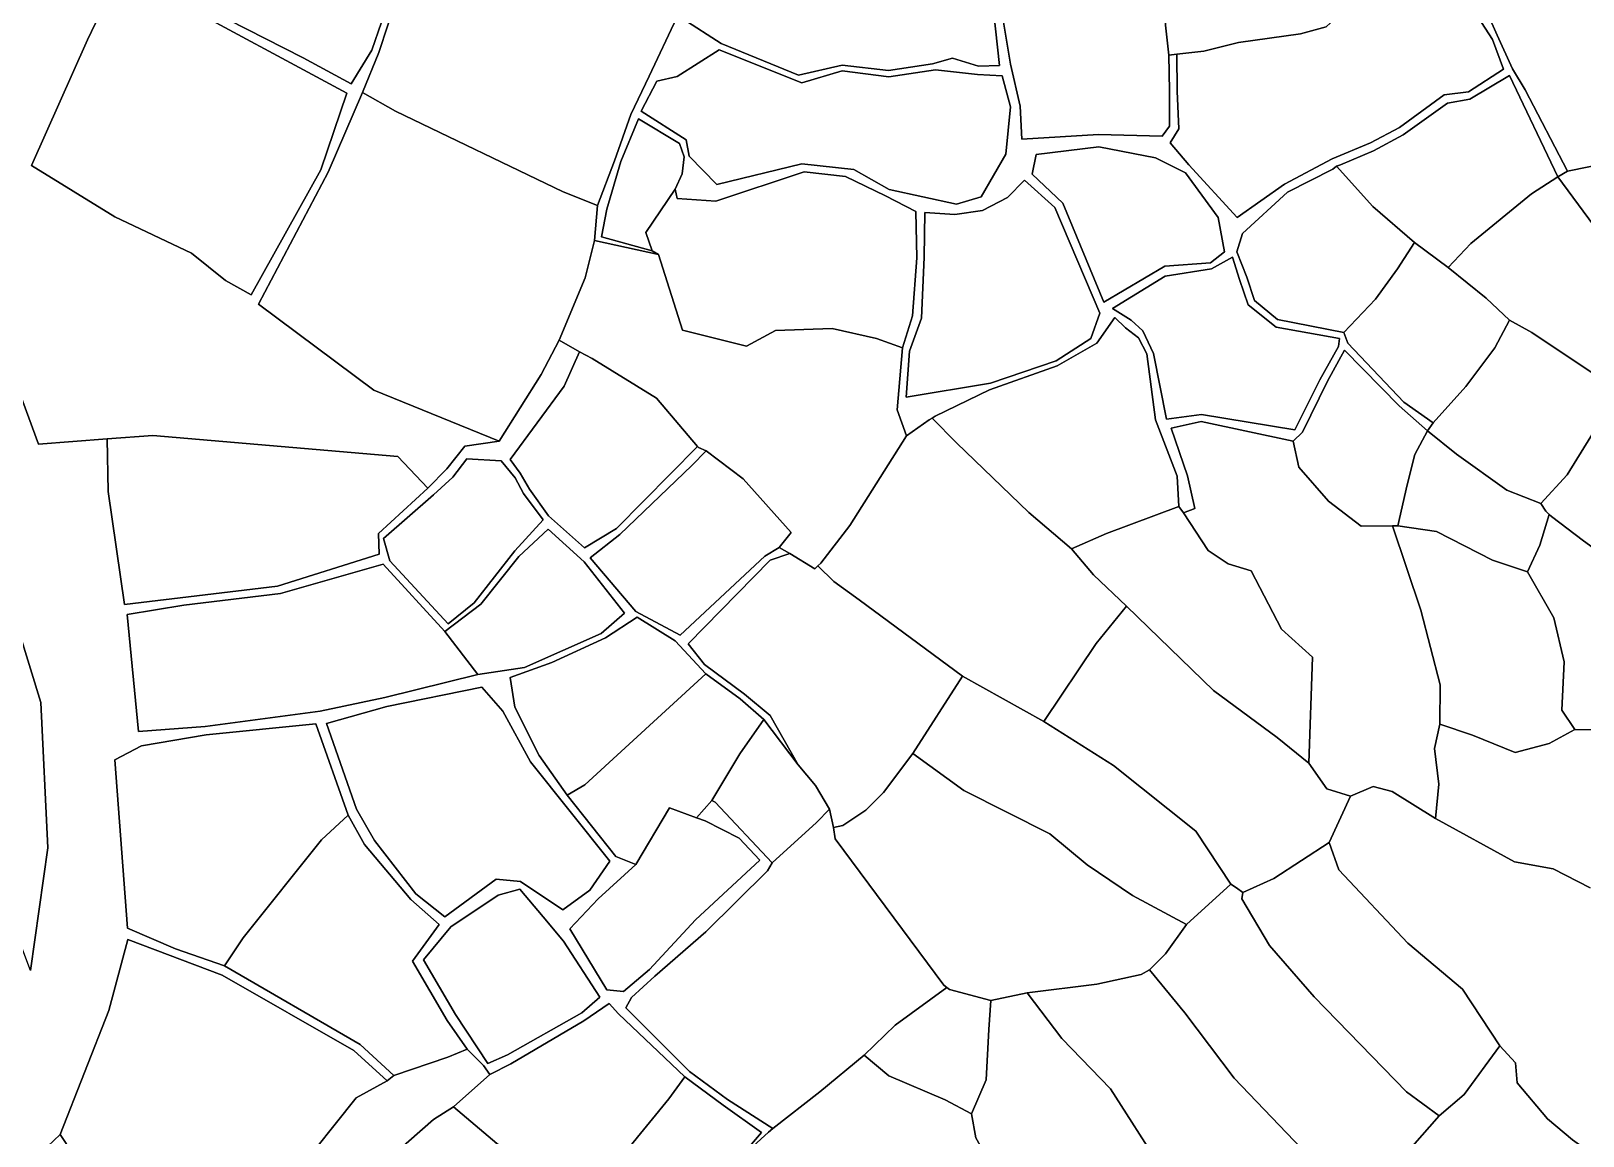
# Model space of a CAD drawing. Extents: x 542555 to 550520, y 1840485 to 1846995.
# Drawn here: x 547710.8 to 547859.2, y 1841833 to 1841938.7 of the extents above; entities that cross this region are included whole.
import ezdxf

# ---------------------------------------------------------------- set-up
doc = ezdxf.new("R2010")
doc.units = 0
doc.layers.add('Level 30', color=7, linetype='Continuous')

msp = doc.modelspace()

# ---------------------------------------------------------------- linework, layer by layer
at = {"layer": 'Level 30'}
for points in [[(547746.91, 1841964.23), (547745.65, 1841960.83), (547747.84, 1841959.32), (547751.3, 1841957.11), (547746.18, 1841944.97), (547743.4, 1841936.91), (547741.44, 1841933.68), (547736.84, 1841936.16), (547724.26, 1841942.6), (547719.59, 1841944.54), (547727.77, 1841963.52), (547729.32, 1841967.53), (547734.15, 1841965.82)], [(547761.78, 1841952.98), (547775.03, 1841946), (547772.56, 1841940.04), (547769.93, 1841934.41), (547768.18, 1841930.74), (547766.62, 1841926.31), (547764.98, 1841922.05), (547761.7, 1841923.36), (547745.66, 1841931.06), (547742.52, 1841932.86), (547744.09, 1841936.68), (547746.67, 1841944.57), (547751.84, 1841956.63), (547754.71, 1841955.94)], [(547822.98, 1841936.8), (547820.4, 1841936.52), (547819.62, 1841936.43), (547819.32, 1841939.31), (547819.45, 1841942.86), (547818.83, 1841945.77), (547818.82, 1841948.6), (547818.54, 1841950.68), (547818.05, 1841950.68), (547837.58, 1841955.61), (547839.99, 1841956.6), (547840.32, 1841956.19), (547842.85, 1841951.8), (547845.4, 1841945.75), (547846.15, 1841944.81), (547842.6, 1841943.36), (547836.73, 1841941.05), (547834.66, 1841939.13), (547832.22, 1841938.47), (547826.29, 1841937.64)], [(547801.41, 1841935.36), (547798.95, 1841936.13), (547797.03, 1841935.59), (547792.82, 1841934.95), (547788.4, 1841935.47), (547784.22, 1841934.5), (547776.8, 1841937.55), (547773.14, 1841939.89), (547775.82, 1841945.47), (547780.2, 1841953.49), (547784.83, 1841949.84), (547791.66, 1841945.32), (547796.8, 1841943.96), (547801.37, 1841943.28), (547802.87, 1841940.7), (547803.42, 1841935.45)], [(547798.95, 1841936.13), (547801.41, 1841935.36), (547803.42, 1841935.45), (547802.87, 1841940.7), (547801.37, 1841943.28), (547796.8, 1841943.96), (547791.66, 1841945.32), (547784.83, 1841949.84), (547780.2, 1841953.49), (547775.82, 1841945.47), (547773.14, 1841939.89), (547776.8, 1841937.55), (547784.22, 1841934.5), (547788.4, 1841935.47), (547792.82, 1841934.95), (547797.03, 1841935.59)], [(547819.62, 1841936.43), (547819.68, 1841933.02), (547819.69, 1841929.62), (547818.97, 1841928.69), (547812.9, 1841928.85), (547805.56, 1841928.39), (547805.42, 1841931.54), (547804.47, 1841935.56), (547803.63, 1841940.72), (547802.35, 1841943.36), (547804.06, 1841944.13), (547806.71, 1841946.3), (547809.57, 1841946.23), (547818.83, 1841945.77), (547819.45, 1841942.86), (547819.32, 1841939.31)], [(547741.02, 1841932.8), (547738.53, 1841925.47), (547731.87, 1841913.51), (547729.42, 1841914.87), (547726.18, 1841917.49), (547718.84, 1841920.96), (547710.87, 1841925.88), (547716.22, 1841937.89), (547718.96, 1841943.63), (547723.95, 1841942.01)], [(547738.53, 1841925.47), (547741.02, 1841932.8), (547723.95, 1841942.01), (547718.96, 1841943.63), (547716.22, 1841937.89), (547710.87, 1841925.88), (547718.84, 1841920.96), (547726.18, 1841917.49), (547729.42, 1841914.87), (547731.87, 1841913.51)], [(547851.64, 1841935.09), (547848.28, 1841932.93), (547845.96, 1841932.64), (547841.68, 1841929.49), (547838.92, 1841928.03), (547835.23, 1841926.51), (547830.69, 1841924.09), (547826.15, 1841920.9), (547821.55, 1841925.92), (547819.75, 1841928.03), (547820.57, 1841929.39), (547820.42, 1841932.98), (547820.4, 1841936.52), (547822.98, 1841936.8), (547826.29, 1841937.64), (547832.22, 1841938.47), (547834.66, 1841939.13), (547836.73, 1841941.05), (547842.6, 1841943.36), (547846.15, 1841944.81), (547850.57, 1841937.93)], [(547804.49, 1841931.48), (547804.04, 1841926.96), (547801.69, 1841922.88), (547799.31, 1841922.17), (547792.89, 1841923.56), (547789.5, 1841925.48), (547784.53, 1841926.04), (547776.41, 1841924.06), (547773.74, 1841926.75), (547773.46, 1841928.34), (547769.18, 1841931.07), (547770.67, 1841933.95), (547772.62, 1841934.39), (547776.63, 1841936.95), (547784.53, 1841933.78), (547788.39, 1841934.93), (547792.84, 1841934.35), (547797.3, 1841935.01), (547801.32, 1841934.58), (547803.69, 1841934.44)], [(547804.04, 1841926.96), (547804.49, 1841931.48), (547803.69, 1841934.44), (547801.32, 1841934.58), (547797.3, 1841935.01), (547792.84, 1841934.35), (547788.39, 1841934.93), (547784.53, 1841933.78), (547776.63, 1841936.95), (547772.62, 1841934.39), (547770.67, 1841933.95), (547769.18, 1841931.07), (547773.46, 1841928.34), (547773.74, 1841926.75), (547776.41, 1841924.06), (547784.53, 1841926.04), (547789.5, 1841925.48), (547792.89, 1841923.56), (547799.31, 1841922.17), (547801.69, 1841922.88)], [(547848.49, 1841918.4), (547846.35, 1841916.1), (547843.1, 1841918.5), (547839.13, 1841921.94), (547835.67, 1841925.82), (547836.04, 1841925.93), (547839.21, 1841927.28), (547842.04, 1841928.8), (547846.26, 1841931.83), (547848.4, 1841932.22), (547852.2, 1841934.47), (547856.83, 1841924.79), (547854.3, 1841923.15)], [(547742.52, 1841932.86), (547745.66, 1841931.06), (547761.7, 1841923.36), (547764.98, 1841922.05), (547764.7, 1841918.68), (547763.82, 1841915.11), (547761.31, 1841909.15), (547759.59, 1841905.88), (547755.57, 1841899.49), (547743.61, 1841904.38), (547732.58, 1841912.6), (547739.22, 1841925.23)], [(547773.28, 1841926.71), (547773.09, 1841925.06), (547772.43, 1841923.6), (547769.61, 1841919.47), (547770.22, 1841917.71), (547765.37, 1841919.04), (547765.88, 1841921.69), (547767.22, 1841926.26), (547768.92, 1841930.34), (547772.82, 1841927.99)], [(547823.6, 1841916.56), (547819.24, 1841916.25), (547813.41, 1841912.81), (547809.49, 1841922.26), (547806.54, 1841925.03), (547806.93, 1841926.92), (547812.93, 1841927.65), (547818.35, 1841926.61), (547821.21, 1841925.17), (547824.35, 1841920.89), (547824.95, 1841917.6)], [(547819.24, 1841916.25), (547823.6, 1841916.56), (547824.95, 1841917.6), (547824.35, 1841920.89), (547821.21, 1841925.17), (547818.35, 1841926.61), (547812.93, 1841927.65), (547806.93, 1841926.92), (547806.54, 1841925.03), (547809.49, 1841922.26), (547813.41, 1841912.81)], [(547835.67, 1841925.82), (547839.13, 1841921.94), (547843.1, 1841918.5), (547841.5, 1841915.99), (547839.39, 1841913.09), (547836.37, 1841909.91), (547830, 1841911.13), (547827.8, 1841912.97), (547827.08, 1841915.19), (547826.14, 1841917.62), (547826.67, 1841919.38), (547830.97, 1841923.31), (547835.32, 1841925.52)], [(547795.1, 1841911.5), (547794.14, 1841908.43), (547791.68, 1841909.31), (547787.44, 1841910.28), (547782.01, 1841910.07), (547779.23, 1841908.58), (547773.13, 1841910.11), (547770.83, 1841917.37), (547770.22, 1841917.71), (547769.61, 1841919.47), (547772.43, 1841923.6), (547772.6, 1841922.72), (547776.29, 1841922.45), (547784.74, 1841925.25), (547788.69, 1841924.83), (547792.53, 1841922.98), (547795.44, 1841921.47), (547795.51, 1841917.04)], [(547812.17, 1841909.33), (547808.84, 1841907.19), (547802.58, 1841905.04), (547794.51, 1841903.7), (547794.83, 1841908.12), (547795.98, 1841911.27), (547796.24, 1841917.09), (547796.29, 1841921.38), (547799.15, 1841921.17), (547801.8, 1841921.58), (547804.19, 1841922.82), (547805.83, 1841924.47), (547808.72, 1841921.84), (547813.03, 1841911.74)], [(547808.84, 1841907.19), (547812.17, 1841909.33), (547813.03, 1841911.74), (547808.72, 1841921.84), (547805.83, 1841924.47), (547804.19, 1841922.82), (547801.8, 1841921.58), (547799.15, 1841921.17), (547796.29, 1841921.38), (547796.24, 1841917.09), (547795.98, 1841911.27), (547794.83, 1841908.12), (547794.51, 1841903.7), (547802.58, 1841905.04)], [(547856.83, 1841924.79), (547860.23, 1841920.15), (547867.49, 1841914.96), (547867.15, 1841913.27), (547864.51, 1841908.36), (547863.2, 1841905.58), (547862.22, 1841904.64), (547854.32, 1841909.91), (547852.21, 1841911.06), (547849.98, 1841913.18), (547846.35, 1841916.1), (547848.49, 1841918.4), (547854.3, 1841923.15)], [(547786.35, 1841887.84), (547786.06, 1841887.56), (547785.76, 1841887.27), (547783.38, 1841888.75), (547782.35, 1841889.33), (547783.51, 1841890.77), (547778.91, 1841895.9), (547775.37, 1841898.59), (547774.64, 1841898.88), (547774.54, 1841899), (547770.63, 1841903.62), (547764.47, 1841907.42), (547763.28, 1841908.03), (547761.31, 1841909.15), (547763.82, 1841915.11), (547764.7, 1841918.68), (547770.83, 1841917.37), (547773.13, 1841910.11), (547779.23, 1841908.58), (547782.01, 1841910.07), (547787.44, 1841910.28), (547791.68, 1841909.31), (547794.14, 1841908.43), (547793.64, 1841902.49), (547794.53, 1841900.02), (547789.12, 1841891.42)], [(547848.01, 1841904.74), (547844.89, 1841901.25), (547842.08, 1841903.23), (547836.75, 1841908.88), (547836.37, 1841909.91), (547839.39, 1841913.09), (547841.5, 1841915.99), (547843.1, 1841918.5), (547846.35, 1841916.1), (547849.98, 1841913.18), (547852.21, 1841911.06), (547850.81, 1841908.42)], [(547829.88, 1841910.42), (547835.94, 1841909.33), (547835.84, 1841908.55), (547834.06, 1841905.38), (547831.66, 1841900.57), (547822.74, 1841902.04), (547819.41, 1841901.6), (547818.16, 1841907.9), (547817.14, 1841910.06), (547816.01, 1841911.06), (547814.24, 1841912.19), (547819.26, 1841915.27), (547823.71, 1841916), (547825.7, 1841917.11), (547826.37, 1841914.98), (547827.22, 1841912.53)], [(547835.94, 1841909.33), (547829.88, 1841910.42), (547827.22, 1841912.53), (547826.37, 1841914.98), (547825.7, 1841917.11), (547823.71, 1841916), (547819.26, 1841915.27), (547814.24, 1841912.19), (547816.01, 1841911.06), (547817.14, 1841910.06), (547818.16, 1841907.9), (547819.41, 1841901.6), (547822.74, 1841902.04), (547831.66, 1841900.57), (547834.06, 1841905.38), (547835.84, 1841908.55)], [(547712.43, 1841860.59), (547710.77, 1841848.87), (547708.09, 1841855.97), (547702.94, 1841859.27), (547698.99, 1841864.79), (547703.16, 1841866.96), (547703.64, 1841872.51), (547701.03, 1841879.49), (547697.45, 1841889.8), (547690.77, 1841895.41), (547689.12, 1841902.99), (547681.64, 1841903.81), (547697.69, 1841913.91), (547705.16, 1841895.89), (547711.77, 1841874.49)], [(547813.67, 1841890.68), (547810.32, 1841889.19), (547806.24, 1841892.67), (547799.31, 1841899.34), (547796.98, 1841901.71), (547797.28, 1841901.89), (547802.49, 1841904.41), (547808.95, 1841906.7), (547812.73, 1841908.88), (547814.45, 1841911.32), (547815.48, 1841910.34), (547816.73, 1841909.4), (547817.51, 1841907.85), (547818.34, 1841901.55), (547820.43, 1841896.16), (547820.58, 1841893.26)], [(547852.21, 1841911.06), (547854.32, 1841909.91), (547862.22, 1841904.64), (547861.31, 1841902.1), (547857.7, 1841896.28), (547855.2, 1841893.54), (547851.95, 1841894.81), (547847.14, 1841898.25), (547844.36, 1841900.5), (547844.89, 1841901.25), (547848.01, 1841904.74), (547850.81, 1841908.42)], [(547763.28, 1841908.03), (547764.47, 1841907.42), (547770.63, 1841903.62), (547774.54, 1841899), (547766.81, 1841891.14), (547763.73, 1841889.31), (547760.31, 1841892.36), (547758.5, 1841894.91), (547757.58, 1841896.44), (547756.65, 1841897.75), (547761.79, 1841904.75)], [(547842.4, 1841895.32), (547841.51, 1841891.39), (547841, 1841891.39), (547838.02, 1841891.36), (547834.9, 1841893.75), (547832.05, 1841897.01), (547831.5, 1841899.51), (547832.4, 1841900.36), (547834.8, 1841905.25), (547836.43, 1841908.19), (547841.66, 1841902.87), (547844.36, 1841900.5), (547843.16, 1841898.23)], [(547867.93, 1841886.97), (547867.02, 1841885.18), (547864.46, 1841886.2), (547859.29, 1841889.95), (547856.22, 1841892.3), (547855.98, 1841892.47), (547855.69, 1841892.8), (547855.2, 1841893.54), (547857.7, 1841896.28), (547861.31, 1841902.1), (547862.22, 1841904.64), (547863.2, 1841905.58), (547868.25, 1841902.87), (547873.45, 1841899.32), (547876.17, 1841897.03), (547874.38, 1841894.67), (547869.24, 1841887.72)], [(547810.32, 1841889.19), (547812.43, 1841886.71), (547815.58, 1841883.73), (547812.67, 1841880.13), (547807.66, 1841872.67), (547799.89, 1841877.02), (547790.01, 1841884.32), (547787.59, 1841886.07), (547786.06, 1841887.56), (547786.35, 1841887.84), (547789.12, 1841891.42), (547794.53, 1841900.02), (547796.69, 1841901.53), (547796.98, 1841901.71), (547799.31, 1841899.34), (547806.24, 1841892.67)], [(547841, 1841891.39), (547843.73, 1841883.34), (547845.58, 1841876.19), (547845.54, 1841872.42), (547845.04, 1841870.09), (547845.44, 1841866.7), (547845.12, 1841863.41), (547840.98, 1841866), (547839.16, 1841866.46), (547837, 1841865.53), (547834.72, 1841866.23), (547833.02, 1841868.71), (547833.35, 1841878.84), (547830.4, 1841881.5), (547827.51, 1841887.08), (547825.3, 1841887.77), (547823.4, 1841889.03), (547821.04, 1841892.64), (547822.12, 1841893.05), (547821.4, 1841896.18), (547819.86, 1841900.74), (547822.73, 1841901.37), (547831.5, 1841899.51), (547832.05, 1841897.01), (547834.9, 1841893.75), (547838.02, 1841891.36)], [(547855.11, 1841889.55), (547853.93, 1841887.01), (547850.59, 1841888.13), (547845.21, 1841890.85), (547841.51, 1841891.39), (547842.4, 1841895.32), (547843.16, 1841898.23), (547844.36, 1841900.5), (547847.14, 1841898.25), (547851.95, 1841894.81), (547855.2, 1841893.54), (547855.69, 1841892.8), (547855.98, 1841892.47)], [(547718.09, 1841899.73), (547722.47, 1841900.03), (547745.9, 1841898.02), (547748.77, 1841895), (547744.05, 1841890.66), (547744.11, 1841888.68), (547734.38, 1841885.64), (547719.75, 1841883.86), (547718.2, 1841894.68)], [(547757.1, 1841896), (547757.9, 1841894.49), (547759.78, 1841891.97), (547757.09, 1841889), (547753.2, 1841884.03), (547750.7, 1841882.03), (547745.12, 1841888.04), (547744.54, 1841890.2), (547749.3, 1841894.37), (547751.17, 1841896.04), (547752.48, 1841897.8), (547755.78, 1841897.62)], [(547757.9, 1841894.49), (547757.1, 1841896), (547755.78, 1841897.62), (547752.48, 1841897.8), (547751.17, 1841896.04), (547749.3, 1841894.37), (547744.54, 1841890.2), (547745.12, 1841888.04), (547750.7, 1841882.03), (547753.2, 1841884.03), (547757.09, 1841889), (547759.78, 1841891.97)], [(547783.51, 1841890.77), (547782.35, 1841889.33), (547781, 1841888.49), (547772.9, 1841880.94), (547768.66, 1841883.21), (547764.3, 1841888.35), (547767.13, 1841890.57), (547774.02, 1841897.17), (547775.37, 1841898.59), (547778.91, 1841895.9)], [(547833.35, 1841878.84), (547833.02, 1841868.71), (547829.99, 1841871.15), (547823.9, 1841875.66), (547815.58, 1841883.73), (547812.43, 1841886.71), (547810.32, 1841889.19), (547813.67, 1841890.68), (547820.58, 1841893.26), (547821.04, 1841892.64), (547823.4, 1841889.03), (547825.3, 1841887.77), (547827.51, 1841887.08), (547830.4, 1841881.5)], [(547855.98, 1841892.47), (547856.22, 1841892.3), (547859.29, 1841889.95), (547864.46, 1841886.2), (547867.02, 1841885.18), (547865.77, 1841882.96), (547864.44, 1841877.35), (547864.73, 1841875.32), (547863.7, 1841871.87), (547858.44, 1841871.92), (547857.2, 1841873.78), (547857.42, 1841878.39), (547856.44, 1841882.61), (547853.93, 1841887.01), (547855.11, 1841889.55)], [(547758.02, 1841877.84), (547765.34, 1841881.11), (547767.58, 1841883.03), (547763.7, 1841887.96), (547760.27, 1841891.09), (547757.48, 1841888.45), (547753.84, 1841883.89), (547750.39, 1841881.3), (547744.5, 1841887.72), (547734.66, 1841884.93), (547725.43, 1841883.8), (547720.01, 1841882.93), (547721.11, 1841871.71), (547727.48, 1841872.21), (547738.46, 1841873.68), (547744.64, 1841874.97), (547753.55, 1841877.17)], [(547765.34, 1841881.11), (547758.02, 1841877.84), (547753.55, 1841877.17), (547750.39, 1841881.3), (547753.84, 1841883.89), (547757.48, 1841888.45), (547760.27, 1841891.09), (547763.7, 1841887.96), (547767.58, 1841883.03)], [(547848.66, 1841871.36), (547845.54, 1841872.42), (547845.58, 1841876.19), (547843.73, 1841883.34), (547841, 1841891.39), (547841.51, 1841891.39), (547845.21, 1841890.85), (547850.59, 1841888.13), (547853.93, 1841887.01), (547856.44, 1841882.61), (547857.42, 1841878.39), (547857.2, 1841873.78), (547858.44, 1841871.92), (547855.99, 1841870.59), (547852.74, 1841869.71)], [(547799.89, 1841877.02), (547795.13, 1841869.63), (547792.35, 1841865.88), (547790.64, 1841864.19), (547788.46, 1841862.74), (547787.56, 1841862.55), (547787.16, 1841864.3), (547785.82, 1841866.55), (547784.17, 1841868.53), (547781.5, 1841873.27), (547779.04, 1841875.31), (547775.23, 1841878.14), (547773.65, 1841880.12), (547781.49, 1841888.1), (547783.38, 1841888.75), (547785.76, 1841887.27), (547786.06, 1841887.56), (547787.59, 1841886.07), (547790.01, 1841884.32)], [(547750.39, 1841881.3), (547753.55, 1841877.17), (547744.64, 1841874.97), (547738.46, 1841873.68), (547727.48, 1841872.21), (547721.11, 1841871.71), (547720.01, 1841882.93), (547725.43, 1841883.8), (547734.66, 1841884.93), (547744.5, 1841887.72)], [(547837, 1841865.53), (547834.94, 1841861.1), (547829.67, 1841857.66), (547826.71, 1841856.33), (547826.08, 1841856.77), (547825.55, 1841857.11), (547822.21, 1841862.2), (547814.32, 1841868.47), (547807.66, 1841872.67), (547812.67, 1841880.13), (547815.58, 1841883.73), (547823.9, 1841875.66), (547829.99, 1841871.15), (547833.02, 1841868.71), (547834.72, 1841866.23)], [(547763.77, 1841866.63), (547762.08, 1841865.62), (547759.41, 1841869.44), (547757.09, 1841874.05), (547756.64, 1841876.9), (547760.63, 1841878.34), (547765.74, 1841880.67), (547768.79, 1841882.65), (547772.43, 1841880.41), (547775.34, 1841877.23)], [(547778.61, 1841869.6), (547775.92, 1841865.12), (547774.47, 1841863.47), (547771.87, 1841864.41), (547768.67, 1841859.01), (547766.75, 1841859.78), (547762.08, 1841865.62), (547763.77, 1841866.63), (547775.34, 1841877.23), (547778.63, 1841874.85), (547780.89, 1841872.86)], [(547825.55, 1841857.11), (547821.32, 1841853.26), (547816.14, 1841856.03), (547811.81, 1841858.97), (547808.25, 1841861.92), (547800.01, 1841866.08), (547795.13, 1841869.63), (547799.89, 1841877.02), (547807.66, 1841872.67), (547814.32, 1841868.47), (547822.21, 1841862.2)], [(547758.58, 1841868.81), (547766.16, 1841859.33), (547764.27, 1841856.55), (547761.66, 1841854.65), (547757.62, 1841857.36), (547755.3, 1841857.59), (547750.39, 1841853.98), (547747.62, 1841856.2), (547743.67, 1841861.3), (547741.95, 1841864.31), (547739.08, 1841872.5), (547744.83, 1841874.13), (547753.92, 1841875.96), (547755.94, 1841873.67)], [(547766.16, 1841859.33), (547758.58, 1841868.81), (547755.94, 1841873.67), (547753.92, 1841875.96), (547744.83, 1841874.13), (547739.08, 1841872.5), (547741.95, 1841864.31), (547743.67, 1841861.3), (547747.62, 1841856.2), (547750.39, 1841853.98), (547755.3, 1841857.59), (547757.62, 1841857.36), (547761.66, 1841854.65), (547764.27, 1841856.55)], [(547731.12, 1841852), (547729.32, 1841849.31), (547724.65, 1841850.94), (547720.06, 1841852.92), (547718.83, 1841869.01), (547721.37, 1841870.34), (547727.56, 1841871.4), (547738.05, 1841872.45), (547741.16, 1841863.73), (547738.6, 1841861.35)], [(547785.94, 1841863.02), (547781.68, 1841859.15), (547776.25, 1841864.95), (547775.92, 1841865.12), (547778.61, 1841869.6), (547780.89, 1841872.86), (547784.17, 1841868.53), (547785.82, 1841866.55), (547787.16, 1841864.3)], [(547795.13, 1841869.63), (547800.01, 1841866.08), (547808.25, 1841861.92), (547811.81, 1841858.97), (547816.14, 1841856.03), (547821.32, 1841853.26), (547819.3, 1841850.47), (547817.76, 1841848.91), (547816.99, 1841848.49), (547812.74, 1841847.55), (547806.09, 1841846.73), (547802.61, 1841846), (547798.66, 1841847.03), (547798.39, 1841847.24), (547798.1, 1841847.46), (547787.72, 1841861.46), (547787.56, 1841862.55), (547788.46, 1841862.74), (547790.64, 1841864.19), (547792.35, 1841865.88)], [(547750.69, 1841840.57), (547745.51, 1841838.8), (547742.29, 1841841.77), (547729.32, 1841849.31), (547731.12, 1841852), (547738.6, 1841861.35), (547741.16, 1841863.73), (547742.71, 1841860.92), (547747.14, 1841855.64), (547749.84, 1841853.27), (547747.31, 1841849.76), (547750.62, 1841844.08), (547752.54, 1841841.35)], [(547780.51, 1841859.42), (547774.36, 1841853.7), (547769.96, 1841848.96), (547767.49, 1841846.85), (547765.88, 1841847.02), (547762.33, 1841852.85), (547765.06, 1841855.71), (547768.67, 1841859.01), (547771.87, 1841864.41), (547774.47, 1841863.47), (547775.29, 1841863.18), (547778.54, 1841861.53)], [(547787.56, 1841862.55), (547787.72, 1841861.46), (547798.1, 1841847.46), (547798.39, 1841847.24), (547793.45, 1841843.63), (547790.48, 1841840.76), (547786.24, 1841837.26), (547781.77, 1841833.74), (547777.41, 1841836.53), (547773.79, 1841839.2), (547767.69, 1841845.3), (547768.24, 1841846.29), (547770.46, 1841848.31), (547775.34, 1841852.56), (547781.24, 1841858.41), (547781.68, 1841859.15), (547785.94, 1841863.02), (547787.16, 1841864.3)], [(547834.94, 1841861.1), (547835.89, 1841858.48), (547842.48, 1841851.47), (547847.7, 1841847.08), (547851.28, 1841841.65), (547847.88, 1841836.99), (547845.47, 1841834.95), (547842.35, 1841837.24), (547833.52, 1841846.35), (547829.25, 1841851.24), (547826.62, 1841855.72), (547826.71, 1841856.33), (547829.67, 1841857.66)], [(547756.38, 1841840.8), (547754.51, 1841839.97), (547751.42, 1841844.64), (547748.35, 1841849.87), (547750.96, 1841853.05), (547755.49, 1841856.08), (547757.55, 1841856.63), (547759.78, 1841853.98), (547761.75, 1841851.68), (547765.22, 1841846.32), (547763.48, 1841844.8)], [(547754.51, 1841839.97), (547756.38, 1841840.8), (547763.48, 1841844.8), (547765.22, 1841846.32), (547761.75, 1841851.68), (547759.78, 1841853.98), (547757.55, 1841856.63), (547755.49, 1841856.08), (547750.96, 1841853.05), (547748.35, 1841849.87), (547751.42, 1841844.64)], [(547826.71, 1841856.33), (547826.62, 1841855.72), (547829.25, 1841851.24), (547833.52, 1841846.35), (547842.35, 1841837.24), (547845.47, 1841834.95), (547839.67, 1841828.37), (547837.34, 1841826.34), (547835.25, 1841828.08), (547834.11, 1841828.79), (547834.48, 1841829.57), (547825.86, 1841838.57), (547821.15, 1841844.82), (547817.76, 1841848.91), (547819.3, 1841850.47), (547821.32, 1841853.26), (547825.55, 1841857.11), (547826.08, 1841856.77)], [(547722.08, 1841820.33), (547713.59, 1841833.17), (547718.25, 1841845.03), (547720.09, 1841851.82), (547729.09, 1841848.42), (547741.7, 1841841.2), (547744.87, 1841838.32), (547741.91, 1841836.68), (547736.01, 1841829.28), (547726.14, 1841819.11)], [(547817.76, 1841848.91), (547821.15, 1841844.82), (547825.86, 1841838.57), (547834.48, 1841829.57), (547834.11, 1841828.79), (547831.91, 1841828.06), (547824.74, 1841823.7), (547822.4, 1841826.27), (547818.86, 1841830.03), (547814.05, 1841837.53), (547809.38, 1841842.35), (547806.09, 1841846.73), (547812.74, 1841847.55), (547816.99, 1841848.49)], [(547798.39, 1841847.24), (547798.66, 1841847.03), (547802.61, 1841846), (547802.42, 1841843.22), (547802.16, 1841838.4), (547800.74, 1841835.14), (547798.23, 1841836.5), (547792.86, 1841838.78), (547790.48, 1841840.76), (547793.45, 1841843.63)], [(547771.82, 1841836.57), (547763.55, 1841826.49), (547760.69, 1841828.31), (547755.36, 1841832.32), (547751.21, 1841835.83), (547754.68, 1841838.9), (547756.69, 1841839.94), (547763.67, 1841844.06), (547766.11, 1841845.71), (547766.99, 1841844.73), (547773.35, 1841838.69)], [(547824.74, 1841823.7), (547819.12, 1841820.96), (547816.6, 1841819.94), (547813.63, 1841819.54), (547812.94, 1841820.24), (547804.16, 1841827.55), (547801.17, 1841832.85), (547800.74, 1841835.14), (547802.16, 1841838.4), (547802.42, 1841843.22), (547802.61, 1841846), (547806.09, 1841846.73), (547809.38, 1841842.35), (547814.05, 1841837.53), (547818.86, 1841830.03), (547822.4, 1841826.27)], [(547862.87, 1841829.35), (547862.31, 1841828.46), (547860.87, 1841827.1), (547858.4, 1841825.73), (547855.14, 1841821.34), (547851.95, 1841818.99), (547849.22, 1841818.59), (547846.7, 1841817.37), (547843.34, 1841816.07), (547839.66, 1841821.47), (547837.34, 1841826.34), (547839.67, 1841828.37), (547845.47, 1841834.95), (547847.88, 1841836.99), (547851.28, 1841841.65), (547852.77, 1841840.02), (547852.92, 1841838.1), (547855.83, 1841834.68), (547858.24, 1841832.65)], [(547797.81, 1841815.16), (547798.62, 1841814.47), (547796.7, 1841812.05), (547795.22, 1841810.06), (547789.61, 1841813.1), (547781.14, 1841819.37), (547774.23, 1841825.79), (547778.41, 1841830.71), (547781.33, 1841833.4), (547781.77, 1841833.74), (547786.24, 1841837.26), (547790.48, 1841840.76), (547792.86, 1841838.78), (547798.23, 1841836.5), (547800.74, 1841835.14), (547801.17, 1841832.85), (547804.16, 1841827.55), (547802.45, 1841824.94), (547799.14, 1841821.69), (547796.89, 1841818), (547796.77, 1841816.56)], [(547773.35, 1841838.69), (547776.99, 1841835.97), (547780.67, 1841833.36), (547778.41, 1841830.71), (547774.23, 1841825.79), (547770.49, 1841820.64), (547763.55, 1841825.91), (547763.55, 1841826.49), (547771.82, 1841836.57)], [(547751.21, 1841835.83), (547755.36, 1841832.32), (547753.61, 1841830.68), (547746.98, 1841825.99), (547743.27, 1841824), (547743.06, 1841824.32), (547740.74, 1841827.2), (547743.55, 1841829.55), (547749.31, 1841834.61)]]:
    msp.add_lwpolyline(points, close=True, dxfattribs=at)
for points in [[(547847.13, 1841947.12), (547851.03, 1841938.33), (547852.48, 1841935.11), (547853.7, 1841933.12), (547857.75, 1841925.32), (547856.83, 1841924.79), (547852.2, 1841934.47), (547848.4, 1841932.22), (547846.26, 1841931.83), (547842.04, 1841928.8), (547839.21, 1841927.28), (547836.04, 1841925.93), (547835.67, 1841925.82), (547835.32, 1841925.52), (547830.97, 1841923.31), (547826.67, 1841919.38), (547826.14, 1841917.62), (547827.08, 1841915.19), (547827.8, 1841912.97), (547830, 1841911.13), (547836.37, 1841909.91), (547836.75, 1841908.88), (547842.08, 1841903.23), (547844.89, 1841901.25), (547844.36, 1841900.5), (547841.66, 1841902.87), (547836.43, 1841908.19), (547834.8, 1841905.25), (547832.4, 1841900.36), (547831.5, 1841899.51), (547822.73, 1841901.37), (547819.86, 1841900.74), (547821.4, 1841896.18), (547822.12, 1841893.05), (547821.04, 1841892.64), (547820.58, 1841893.26), (547820.43, 1841896.16), (547818.34, 1841901.55), (547817.51, 1841907.85), (547816.73, 1841909.4), (547815.48, 1841910.34), (547814.45, 1841911.32), (547812.73, 1841908.88), (547808.95, 1841906.7), (547802.49, 1841904.41), (547797.28, 1841901.89), (547796.98, 1841901.71), (547796.69, 1841901.53), (547794.53, 1841900.02), (547793.64, 1841902.49), (547794.14, 1841908.43), (547795.1, 1841911.5), (547795.51, 1841917.04), (547795.44, 1841921.47), (547792.53, 1841922.98), (547788.69, 1841924.83), (547784.74, 1841925.25), (547776.29, 1841922.45), (547772.6, 1841922.72), (547772.43, 1841923.6), (547773.09, 1841925.06), (547773.28, 1841926.71), (547772.82, 1841927.99), (547768.92, 1841930.34), (547767.22, 1841926.26), (547765.88, 1841921.69), (547765.37, 1841919.04), (547770.22, 1841917.71), (547770.83, 1841917.37), (547764.7, 1841918.68), (547764.98, 1841922.05), (547766.62, 1841926.31), (547768.18, 1841930.74), (547769.93, 1841934.41), (547772.56, 1841940.04)], [(547921.43, 1841939.64), (547914.82, 1841936.92), (547857.75, 1841925.32), (547853.7, 1841933.12), (547852.48, 1841935.11), (547851.03, 1841938.33), (547847.13, 1841947.12)], [(547746.67, 1841944.57), (547744.09, 1841936.68), (547742.52, 1841932.86), (547739.22, 1841925.23), (547732.58, 1841912.6), (547743.61, 1841904.38), (547755.57, 1841899.49), (547752.3, 1841899.02), (547750.59, 1841896.84), (547748.77, 1841895), (547745.9, 1841898.02), (547722.47, 1841900.03), (547718.09, 1841899.73), (547711.53, 1841899.2), (547702.82, 1841922.83)], [(547724.26, 1841942.6), (547736.84, 1841936.16), (547741.44, 1841933.68), (547743.4, 1841936.91), (547746.18, 1841944.97)], [(547803.63, 1841940.72), (547804.47, 1841935.56), (547805.42, 1841931.54), (547805.56, 1841928.39), (547812.9, 1841928.85), (547818.97, 1841928.69), (547819.69, 1841929.62), (547819.68, 1841933.02), (547819.62, 1841936.43), (547820.4, 1841936.52), (547820.42, 1841932.98), (547820.57, 1841929.39), (547819.75, 1841928.03), (547821.55, 1841925.92), (547826.15, 1841920.9), (547830.69, 1841924.09), (547835.23, 1841926.51), (547838.92, 1841928.03), (547841.68, 1841929.49), (547845.96, 1841932.64), (547848.28, 1841932.93), (547851.64, 1841935.09), (547850.57, 1841937.93), (547846.15, 1841944.81)], [(547860.23, 1841920.15), (547856.83, 1841924.79), (547857.75, 1841925.32), (547914.82, 1841936.92)], [(547702.82, 1841922.83), (547711.53, 1841899.2), (547718.09, 1841899.73), (547718.2, 1841894.68), (547719.75, 1841883.86), (547734.38, 1841885.64), (547744.11, 1841888.68), (547744.05, 1841890.66), (547748.77, 1841895), (547750.59, 1841896.84), (547752.3, 1841899.02), (547755.57, 1841899.49), (547759.59, 1841905.88), (547761.31, 1841909.15), (547763.28, 1841908.03), (547761.79, 1841904.75), (547756.65, 1841897.75), (547757.58, 1841896.44), (547758.5, 1841894.91), (547760.31, 1841892.36), (547763.73, 1841889.31), (547766.81, 1841891.14), (547774.54, 1841899), (547774.64, 1841898.88), (547775.37, 1841898.59), (547774.02, 1841897.17), (547767.13, 1841890.57), (547764.3, 1841888.35), (547768.66, 1841883.21), (547772.9, 1841880.94), (547781, 1841888.49), (547782.35, 1841889.33), (547783.38, 1841888.75), (547781.49, 1841888.1), (547773.65, 1841880.12), (547775.23, 1841878.14), (547779.04, 1841875.31), (547781.5, 1841873.27), (547784.17, 1841868.53), (547780.89, 1841872.86), (547778.63, 1841874.85), (547775.34, 1841877.23), (547772.43, 1841880.41), (547768.79, 1841882.65), (547765.74, 1841880.67), (547760.63, 1841878.34), (547756.64, 1841876.9), (547757.09, 1841874.05), (547759.41, 1841869.44), (547762.08, 1841865.62), (547766.75, 1841859.78), (547768.67, 1841859.01), (547765.06, 1841855.71), (547762.33, 1841852.85), (547765.88, 1841847.02), (547767.49, 1841846.85), (547769.96, 1841848.96), (547774.36, 1841853.7), (547780.51, 1841859.42), (547778.54, 1841861.53), (547775.29, 1841863.18), (547774.47, 1841863.47), (547775.92, 1841865.12), (547776.25, 1841864.95), (547781.68, 1841859.15), (547781.24, 1841858.41), (547775.34, 1841852.56), (547770.46, 1841848.31), (547768.24, 1841846.29), (547767.69, 1841845.3), (547773.79, 1841839.2), (547777.41, 1841836.53), (547781.77, 1841833.74), (547781.33, 1841833.4), (547778.41, 1841830.71), (547780.67, 1841833.36), (547776.99, 1841835.97), (547773.35, 1841838.69), (547766.99, 1841844.73), (547766.11, 1841845.71), (547763.67, 1841844.06), (547756.69, 1841839.94), (547754.68, 1841838.9), (547754.08, 1841839.78), (547752.54, 1841841.35), (547750.62, 1841844.08), (547747.31, 1841849.76), (547749.84, 1841853.27), (547747.14, 1841855.64), (547742.71, 1841860.92), (547741.16, 1841863.73), (547738.05, 1841872.45), (547727.56, 1841871.4), (547721.37, 1841870.34), (547718.83, 1841869.01), (547720.06, 1841852.92), (547724.65, 1841850.94), (547729.32, 1841849.31), (547742.29, 1841841.77), (547745.51, 1841838.8), (547744.87, 1841838.32), (547741.7, 1841841.2), (547729.09, 1841848.42), (547720.09, 1841851.82), (547718.25, 1841845.03), (547713.59, 1841833.17), (547711.19, 1841830.87)], [(547710.77, 1841848.87), (547712.43, 1841860.59), (547711.77, 1841874.49), (547705.16, 1841895.89)], [(547859.9, 1841856.78), (547856.37, 1841858.58), (547852.68, 1841859.26), (547845.12, 1841863.41), (547845.44, 1841866.7), (547845.04, 1841870.09), (547845.54, 1841872.42), (547848.66, 1841871.36), (547852.74, 1841869.71), (547855.99, 1841870.59), (547858.44, 1841871.92), (547863.7, 1841871.87)], [(547862.87, 1841829.35), (547858.24, 1841832.65), (547855.83, 1841834.68), (547852.92, 1841838.1), (547852.77, 1841840.02), (547851.28, 1841841.65), (547847.7, 1841847.08), (547842.48, 1841851.47), (547835.89, 1841858.48), (547834.94, 1841861.1), (547837, 1841865.53), (547839.16, 1841866.46), (547840.98, 1841866), (547845.12, 1841863.41), (547852.68, 1841859.26), (547856.37, 1841858.58), (547859.9, 1841856.78)], [(547736.01, 1841829.28), (547741.91, 1841836.68), (547744.87, 1841838.32), (547745.51, 1841838.8), (547750.69, 1841840.57), (547752.54, 1841841.35), (547754.08, 1841839.78), (547754.68, 1841838.9), (547751.21, 1841835.83), (547749.31, 1841834.61), (547743.55, 1841829.55)], [(547711.19, 1841830.87), (547713.59, 1841833.17), (547722.08, 1841820.33)]]:
    msp.add_lwpolyline(points, dxfattribs=at)

doc.saveas('drawing.dxf')
